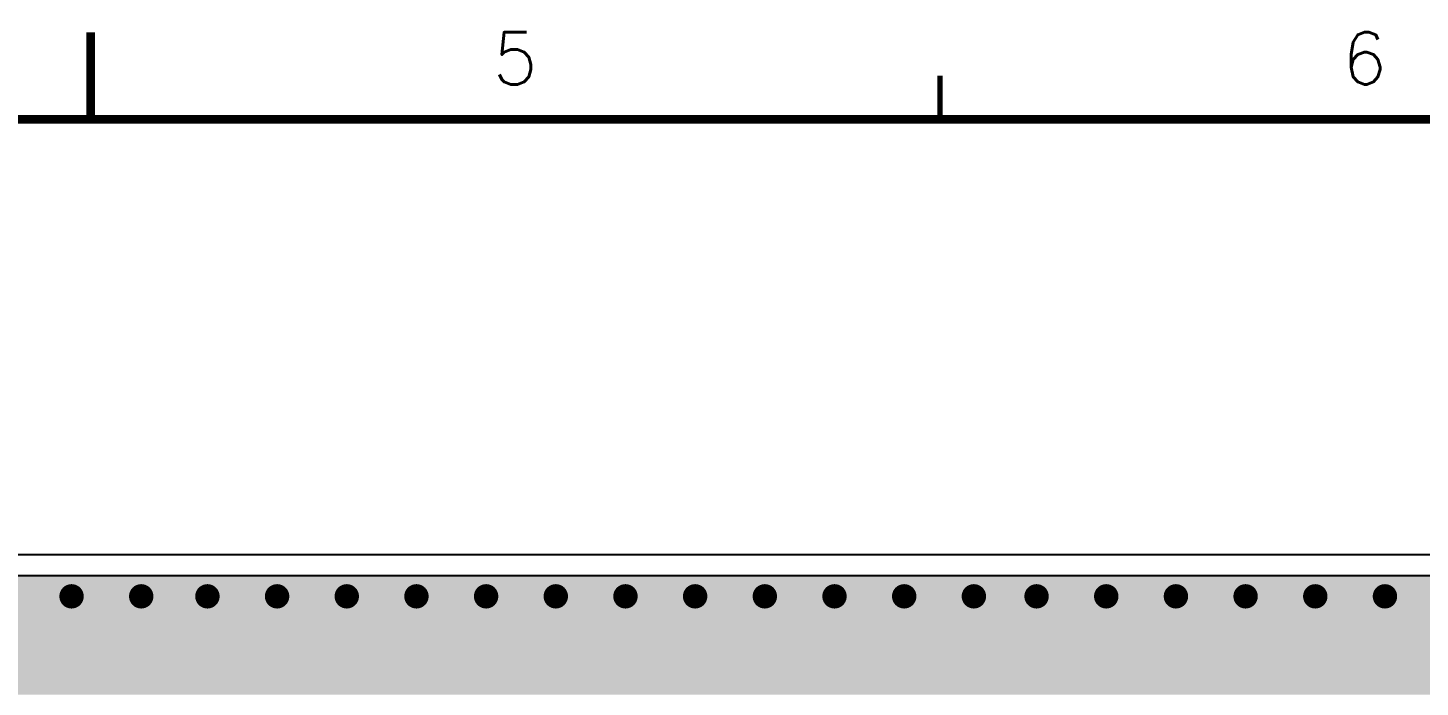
# Model space of a CAD drawing. Extents: x 295 to 953, y 10 to 290.
# Drawn here: x 683.4 to 763.3, y 252.4 to 290.2 of the extents above; entities that cross this region are included whole.
import ezdxf
from ezdxf.enums import TextEntityAlignment as Align

# ---------------------------------------------------------------- set-up
doc = ezdxf.new("R2010")
doc.units = 0
doc.header["$LTSCALE"] = 5
doc.header["$MEASUREMENT"] = 0
doc.layers.get('0').update_dxf_attribs({"linetype": 'CONTINUOUS', "lineweight": 25})
for name, color, linetype in [('19_SOLD_GBR', 10, 'CONTINUOUS'), ('문자', 4, 'CONTINUOUS'), ('테두리', 3, 'CONTINUOUS')]:
    doc.layers.add(name, color=color, linetype=linetype)
doc.styles.get("Standard").update_dxf_attribs({"font": 'simplex.shx'})

# ---------------------------------------------------------------- blocks, each defined once
blk = doc.blocks.new('C')
at = {"layer": '테두리'}
for points, const_width in [([(210, 290), (210, 285)], 0.5), ([(258.75, 287.5), (258.75, 285)], 0.3), ([(15, 285), (15, 15), (405, 15), (405, 285), (15, 285)], 0.5)]:
    blk.add_lwpolyline(points, dxfattribs=dict(at, const_width=const_width))
at = {"layer": '문자'}
for s, p in [('5', (234.375, 288.5)), ('6', (283.125, 288.5))]:
    blk.add_text(s, height=3, dxfattribs=at).set_placement(p, align=Align.MIDDLE)

msp = doc.modelspace()

# ---------------------------------------------------------------- linework, layer by layer
at = {"const_width": 0.7}
for points in [[(686.228, 257.6, -1), (685.528, 257.6, -1)], [(690.228, 257.6, -1), (689.528, 257.6, -1)], [(694.028, 257.6, -1), (693.328, 257.6, -1)], [(698.028, 257.6, -1), (697.328, 257.6, -1)], [(702.028, 257.6, -1), (701.328, 257.6, -1)], [(706.028, 257.6, -1), (705.328, 257.6, -1)], [(710.028, 257.6, -1), (709.328, 257.6, -1)], [(714.028, 257.6, -1), (713.328, 257.6, -1)], [(718.028, 257.6, -1), (717.328, 257.6, -1)], [(722.028, 257.6, -1), (721.328, 257.6, -1)], [(726.028, 257.6, -1), (725.328, 257.6, -1)], [(730.028, 257.6, -1), (729.328, 257.6, -1)], [(734.028, 257.6, -1), (733.328, 257.6, -1)], [(738.028, 257.6, -1), (737.328, 257.6, -1)], [(741.628, 257.6, -1), (740.928, 257.6, -1)], [(745.628, 257.6, -1), (744.928, 257.6, -1)], [(749.628, 257.6, -1), (748.928, 257.6, -1)], [(753.628, 257.6, -1), (752.928, 257.6, -1)], [(757.628, 257.6, -1), (756.928, 257.6, -1)], [(761.628, 257.6, -1), (760.928, 257.6, -1)]]:
    msp.add_lwpolyline(points, format="xyb", close=True, dxfattribs=at)
at = {"layer": '19_SOLD_GBR', "color": 7}
for p, q in [((557.478, 260), (807.478, 260)), ((572.678, 258.8), (792.278, 258.8))]:
    msp.add_line(p, q, dxfattribs=at)
for points in [[(792.278, 253.95), (792.278, 258.8), (572.678, 253.95), (572.678, 258.8)], [(792.278, 258.8), (792.278, 258.8), (572.678, 258.8), (603.584, 258.8)], [(792.278, 253.95), (792.278, 253.95), (625.372, 253.95), (603.584, 253.95)], [(792.278, 251.95), (792.278, 253.95), (627.372, 251.95), (625.372, 253.95)]]:
    msp.add_solid(points, dxfattribs=at)

# ---------------------------------------------------------------- block references
msp.add_blockref('C', (476.978, 0))

doc.saveas('drawing.dxf')
